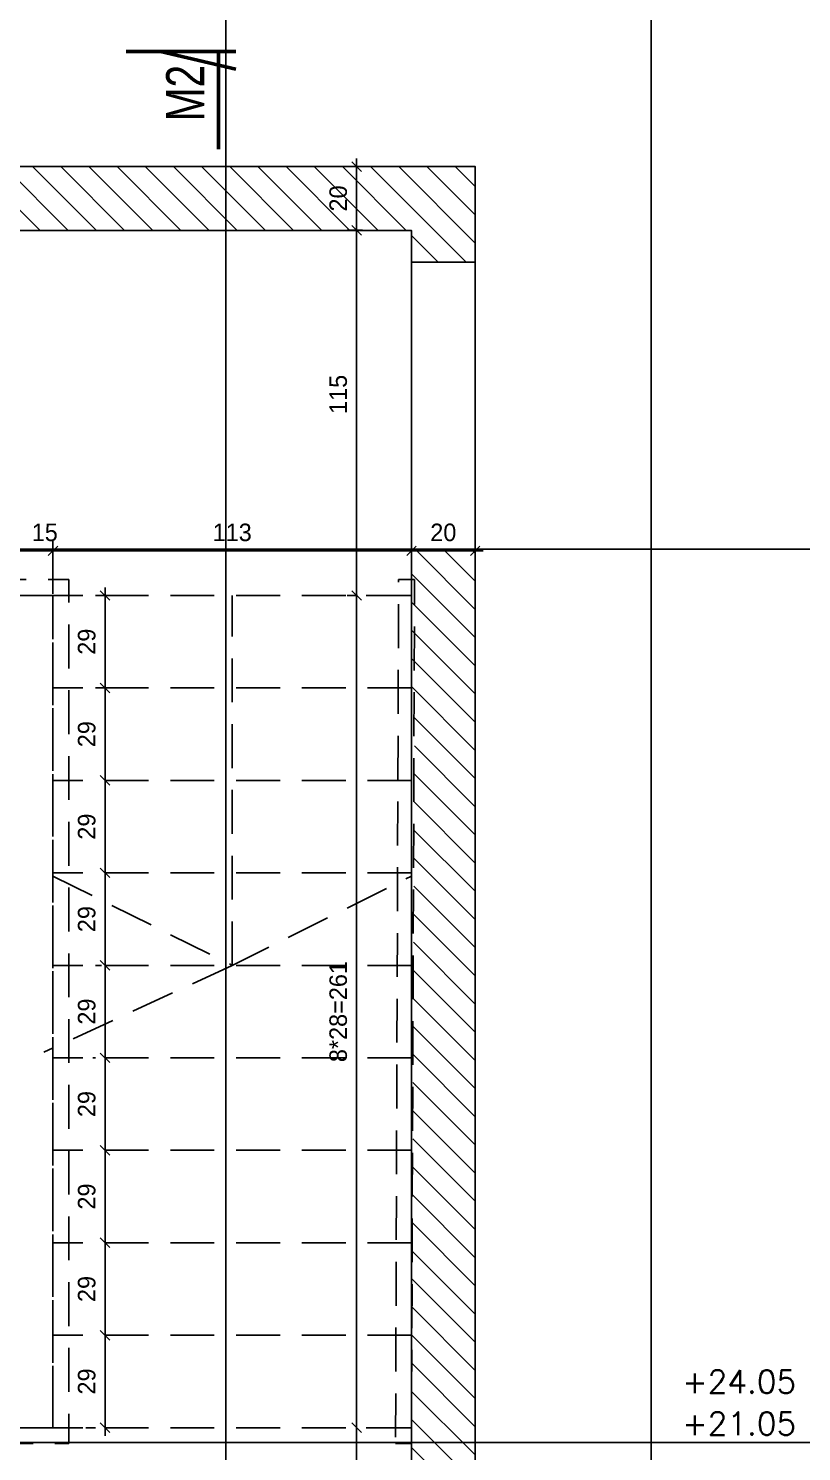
# Model space of a CAD drawing. Header units: inches. Extents: x -5298 to 11252, y 8210 to 22495.
# Drawn here: x 10184.4 to 10427, y 11790.5 to 12236.8 of the extents above; entities that cross this region are included whole.
import ezdxf

# ---------------------------------------------------------------- set-up
doc = ezdxf.new("R2010")
doc.units = ezdxf.units.IN
doc.header["$LTSCALE"] = 55
doc.header["$MEASUREMENT"] = 0
doc.linetypes.add('DASHED2', pattern=[0.375, 0.25, -0.125])
doc.linetypes.add('HIDDEN', pattern=[0.375, 0.25, -0.125])
doc.layers.get('Defpoints').update_dxf_attribs({"color": 40})
for name, color, linetype in [('BEAM', 3, 'Continuous'), ('dim-50-v', 2, 'Continuous'), ('ENG_beton nifsak', 4, 'Continuous'), ('ENG_beton ole', 3, 'DASHED2'), ('HATCH', 8, 'Continuous'), ('otm', 3, 'Continuous'), ('V', 1, 'Continuous')]:
    doc.layers.add(name, color=color, linetype=linetype)
doc.layers.add('W', color=1, linetype='Continuous', lineweight=50)
doc.styles.add('AD', font='oron')
doc.styles.add('HEBTXT', font='hebtxt-weld.shx')
doc.styles.add('ROMANS', font='romans')
doc.dimstyles.new('25', dxfattribs={"dimtxt": 5.5, "dimasz": 3, "dimexe": 3, "dimexo": 6, "dimgap": 3, "dimtad": 1, "dimdec": 0, "dimrnd": 0.5, "dimtxsty": 'HEBTXT', "dimblk1": 'OBLIQUE', "dimblk2": 'OBLIQUE', "dimsah": 1, "dimcen": 1, "dimdle": 2.5, "dimclre": 9, "dimclrt": 3, "dimazin": 3, "dimtfac": 1, "dimtdec": 0, "dimtix": 1, "dimtmove": 2, "dimatfit": 3, "dimldrblk": 'OBLIQUE'})

# ---------------------------------------------------------------- blocks, each defined once
blk = doc.blocks.new('_OBLIQUE')
at = {"color": 0, "linetype": 'ByBlock'}
blk.add_line((-0.5, -0.5), (0.5, 0.5), dxfattribs=at)
blk = doc.blocks.new('*D258')
at = {"layer": 'Defpoints', "color": 0, "linetype": 'Continuous', "transparency": 16777216}
for p in [(10287.4, 12058.99, 0), (10287.4, 12058.99), (10287.4, 11797.99, 0)]:
    blk.add_point(p, dxfattribs=at)
at = {"layer": 'dim-50-v', "color": 0, "linetype": 'Continuous', "lineweight": -2, "transparency": 16777216}
blk.add_line((10287.4, 11795.49), (10287.4, 12061.49), dxfattribs=at)
at = {"layer": 'dim-50-v', "color": 9, "linetype": 'Continuous', "lineweight": -2, "transparency": 16777216}
for p, q in [((10293.4, 12058.99), (10290.4, 12058.99)), ((10293.4, 11797.99), (10290.4, 11797.99))]:
    blk.add_line(p, q, dxfattribs=at)
at = {"layer": 'dim-50-v', "color": 0, "linetype": 'Continuous', "lineweight": -2, "transparency": 16777216, "xscale": 3, "yscale": 3, "zscale": 3}
for p, rotation in [((10287.4, 12058.99), 90), ((10287.4, 11797.99), 270)]:
    blk.add_blockref('_OBLIQUE', p, dxfattribs=dict(at, rotation=rotation))
at = {"layer": 'dim-50-v', "color": 3, "linetype": 'Continuous', "transparency": 16777216, "insert": (10281.65, 11928.49), "char_height": 5.5, "attachment_point": 5, "rotation": 90, "style": 'HEBTXT'}
blk.add_mtext('\\A1;8*28=261', dxfattribs=at)
blk = doc.blocks.new('*D259')
at = {"layer": 'Defpoints', "color": 0, "linetype": 'Continuous', "transparency": 16777216}
for p in [(10287.4, 12173.5), (10295.25, 12173.5, 0), (10293.71, 12058.99, 0)]:
    blk.add_point(p, dxfattribs=at)
at = {"layer": 'dim-50-v', "color": 0, "linetype": 'Continuous', "lineweight": -2, "transparency": 16777216}
blk.add_line((10287.4, 12056.49), (10287.4, 12176), dxfattribs=at)
at = {"layer": 'dim-50-v', "color": 9, "linetype": 'Continuous', "lineweight": -2, "transparency": 16777216}
for p, q in [((10289.25, 12173.5), (10284.4, 12173.5)), ((10287.71, 12058.99), (10284.4, 12058.99))]:
    blk.add_line(p, q, dxfattribs=at)
at = {"layer": 'dim-50-v', "color": 0, "linetype": 'Continuous', "lineweight": -2, "transparency": 16777216, "xscale": 3, "yscale": 3, "zscale": 3}
for p, rotation in [((10287.4, 12173.5), 90), ((10287.4, 12058.99), 270)]:
    blk.add_blockref('_OBLIQUE', p, dxfattribs=dict(at, rotation=rotation))
at = {"layer": 'dim-50-v', "color": 3, "linetype": 'Continuous', "transparency": 16777216, "insert": (10281.65, 12122.04), "char_height": 5.5, "attachment_point": 5, "rotation": 90, "style": 'HEBTXT'}
blk.add_mtext('\\A1;115', dxfattribs=at)
blk = doc.blocks.new('*D260')
at = {"layer": 'Defpoints', "color": 0, "linetype": 'Continuous', "transparency": 16777216}
for p in [(10287.4, 11797.99, 0), (10287.4, 11683.5), (10300.32, 11683.5, 0)]:
    blk.add_point(p, dxfattribs=at)
at = {"layer": 'dim-50-v', "color": 0, "linetype": 'Continuous', "lineweight": -2, "transparency": 16777216}
blk.add_line((10287.4, 11800.49), (10287.4, 11681), dxfattribs=at)
at = {"layer": 'dim-50-v', "color": 9, "linetype": 'Continuous', "lineweight": -2, "transparency": 16777216}
for p, q in [((10293.4, 11797.99), (10290.4, 11797.99)), ((10294.32, 11683.5), (10284.4, 11683.5))]:
    blk.add_line(p, q, dxfattribs=at)
at = {"layer": 'dim-50-v', "color": 0, "linetype": 'Continuous', "lineweight": -2, "transparency": 16777216, "xscale": 3, "yscale": 3, "zscale": 3}
for p, rotation in [((10287.4, 11797.99), 90), ((10287.4, 11683.5), 270)]:
    blk.add_blockref('_OBLIQUE', p, dxfattribs=dict(at, rotation=rotation))
at = {"layer": 'dim-50-v', "color": 3, "linetype": 'Continuous', "transparency": 16777216, "insert": (10281.65, 11745.64), "char_height": 5.5, "attachment_point": 5, "rotation": 90, "style": 'HEBTXT'}
blk.add_mtext('\\A1;115', dxfattribs=at)
blk = doc.blocks.new('*D264')
at = {"layer": 'Defpoints', "color": 0, "linetype": 'Continuous', "transparency": 16777216}
for p in [(10304.61, 12099.67, 0), (10324.61, 12072.99), (10324.61, 12052.99, 0)]:
    blk.add_point(p, dxfattribs=at)
at = {"layer": 'dim-50-v', "color": 9, "linetype": 'Continuous', "lineweight": -2, "transparency": 16777216}
for p, q in [((10304.61, 12093.67), (10304.61, 12069.99)), ((10324.61, 12058.99), (10324.61, 12075.99))]:
    blk.add_line(p, q, dxfattribs=at)
at = {"layer": 'dim-50-v', "color": 0, "linetype": 'Continuous', "lineweight": -2, "transparency": 16777216}
blk.add_line((10302.11, 12072.99), (10327.11, 12072.99), dxfattribs=at)
at = {"layer": 'dim-50-v', "color": 0, "linetype": 'Continuous', "lineweight": -2, "transparency": 16777216, "xscale": 3, "yscale": 3, "zscale": 3, "rotation": 180}
blk.add_blockref('_OBLIQUE', (10304.61, 12072.99), dxfattribs=at)
at = {"layer": 'dim-50-v', "color": 0, "linetype": 'Continuous', "lineweight": -2, "transparency": 16777216, "xscale": 3, "yscale": 3, "zscale": 3}
blk.add_blockref('_OBLIQUE', (10324.61, 12072.99), dxfattribs=at)
at = {"layer": 'dim-50-v', "color": 3, "linetype": 'Continuous', "transparency": 16777216, "insert": (10314.61, 12078.74), "char_height": 5.5, "attachment_point": 5, "style": 'HEBTXT'}
blk.add_mtext('\\A1;20', dxfattribs=at)
blk = doc.blocks.new('*D265')
at = {"layer": 'Defpoints', "color": 0, "linetype": 'Continuous', "transparency": 16777216}
for p in [(10304.61, 12099.67, 0), (10304.61, 12072.99), (10192.11, 12053.49, 0)]:
    blk.add_point(p, dxfattribs=at)
at = {"layer": 'dim-50-v', "color": 9, "linetype": 'Continuous', "lineweight": -2, "transparency": 16777216}
for p, q in [((10304.61, 12093.67), (10304.61, 12069.99)), ((10192.11, 12059.49), (10192.11, 12075.99))]:
    blk.add_line(p, q, dxfattribs=at)
at = {"layer": 'dim-50-v', "color": 0, "linetype": 'Continuous', "lineweight": -2, "transparency": 16777216}
blk.add_line((10189.61, 12072.99), (10307.11, 12072.99), dxfattribs=at)
at = {"layer": 'dim-50-v', "color": 0, "linetype": 'Continuous', "lineweight": -2, "transparency": 16777216, "xscale": 3, "yscale": 3, "zscale": 3, "rotation": 180}
blk.add_blockref('_OBLIQUE', (10192.11, 12072.99), dxfattribs=at)
at = {"layer": 'dim-50-v', "color": 0, "linetype": 'Continuous', "lineweight": -2, "transparency": 16777216, "xscale": 3, "yscale": 3, "zscale": 3}
blk.add_blockref('_OBLIQUE', (10304.61, 12072.99), dxfattribs=at)
at = {"layer": 'dim-50-v', "color": 3, "linetype": 'Continuous', "transparency": 16777216, "insert": (10248.36, 12078.74), "char_height": 5.5, "attachment_point": 5, "style": 'HEBTXT'}
blk.add_mtext('\\A1;113', dxfattribs=at)
blk = doc.blocks.new('*D267')
at = {"layer": 'Defpoints', "color": 0, "linetype": 'Continuous', "transparency": 16777216}
for p in [(10177.11, 12072.99), (10177.11, 12053.33, 0), (10192.11, 12053.49, 0)]:
    blk.add_point(p, dxfattribs=at)
at = {"layer": 'dim-50-v', "color": 0, "linetype": 'Continuous', "lineweight": -2, "transparency": 16777216}
blk.add_line((10194.61, 12072.99), (10174.61, 12072.99), dxfattribs=at)
at = {"layer": 'dim-50-v', "color": 9, "linetype": 'Continuous', "lineweight": -2, "transparency": 16777216}
for p, q in [((10177.11, 12059.33), (10177.11, 12075.99)), ((10192.11, 12059.49), (10192.11, 12075.99))]:
    blk.add_line(p, q, dxfattribs=at)
at = {"layer": 'dim-50-v', "color": 0, "linetype": 'Continuous', "lineweight": -2, "transparency": 16777216, "xscale": 3, "yscale": 3, "zscale": 3, "rotation": 180}
blk.add_blockref('_OBLIQUE', (10177.11, 12072.99), dxfattribs=at)
at = {"layer": 'dim-50-v', "color": 0, "linetype": 'Continuous', "lineweight": -2, "transparency": 16777216, "xscale": 3, "yscale": 3, "zscale": 3}
blk.add_blockref('_OBLIQUE', (10192.11, 12072.99), dxfattribs=at)
at = {"layer": 'dim-50-v', "color": 3, "linetype": 'Continuous', "transparency": 16777216, "insert": (10189.54, 12078.74), "char_height": 5.5, "attachment_point": 5, "style": 'HEBTXT'}
blk.add_mtext('\\A1;15', dxfattribs=at)
blk = doc.blocks.new('*D421')
at = {"layer": 'Defpoints', "color": 0, "linetype": 'Continuous', "transparency": 16777216}
for p in [(10287.4, 12193.49), (10288.69, 12193.49, 0), (10295.25, 12173.5, 0)]:
    blk.add_point(p, dxfattribs=at)
at = {"layer": 'dim-50-v', "color": 9, "linetype": 'Continuous', "lineweight": -2, "transparency": 16777216}
for p, q in [((10282.69, 12193.49), (10284.4, 12193.49)), ((10289.25, 12173.5), (10284.4, 12173.5))]:
    blk.add_line(p, q, dxfattribs=at)
at = {"layer": 'dim-50-v', "color": 0, "linetype": 'Continuous', "lineweight": -2, "transparency": 16777216}
blk.add_line((10287.4, 12171), (10287.4, 12195.99), dxfattribs=at)
at = {"layer": 'dim-50-v', "color": 0, "linetype": 'Continuous', "lineweight": -2, "transparency": 16777216, "xscale": 3, "yscale": 3, "zscale": 3}
for p, rotation in [((10287.4, 12193.49), 90), ((10287.4, 12173.5), 270)]:
    blk.add_blockref('_OBLIQUE', p, dxfattribs=dict(at, rotation=rotation))
at = {"layer": 'dim-50-v', "color": 3, "linetype": 'Continuous', "transparency": 16777216, "insert": (10281.65, 12183.49), "char_height": 5.5, "attachment_point": 5, "rotation": 90, "style": 'HEBTXT'}
blk.add_mtext('\\A1;20', dxfattribs=at)
blk = doc.blocks.new('*D1628')
at = {"layer": 'Defpoints', "color": 0, "linetype": 'Continuous', "transparency": 16777216}
for p in [(10216.89, 12058.99, 0), (10208.47, 12029.99), (10216.89, 12029.99, 0)]:
    blk.add_point(p, dxfattribs=at)
at = {"layer": 'dim-50-v', "color": 9, "linetype": 'Continuous', "lineweight": -2, "transparency": 16777216}
for p, q in [((10210.89, 12058.99), (10205.47, 12058.99)), ((10210.89, 12029.99), (10205.47, 12029.99))]:
    blk.add_line(p, q, dxfattribs=at)
at = {"layer": 'dim-50-v', "color": 0, "linetype": 'Continuous', "lineweight": -2, "transparency": 16777216}
blk.add_line((10208.47, 12061.49), (10208.47, 12027.49), dxfattribs=at)
at = {"layer": 'dim-50-v', "color": 0, "linetype": 'Continuous', "lineweight": -2, "transparency": 16777216, "xscale": 3, "yscale": 3, "zscale": 3}
for p, rotation in [((10208.47, 12058.99), 90), ((10208.47, 12029.99), 270)]:
    blk.add_blockref('_OBLIQUE', p, dxfattribs=dict(at, rotation=rotation))
at = {"layer": 'dim-50-v', "color": 3, "linetype": 'Continuous', "transparency": 16777216, "insert": (10202.72, 12044.49), "char_height": 5.5, "attachment_point": 5, "rotation": 90, "style": 'HEBTXT'}
blk.add_mtext('\\A1;29', dxfattribs=at)
blk = doc.blocks.new('*D1629')
at = {"layer": 'Defpoints', "color": 0, "linetype": 'Continuous', "transparency": 16777216}
for p in [(10216.89, 12029.99, 0), (10208.47, 12000.99, 0), (10208.47, 12000.99)]:
    blk.add_point(p, dxfattribs=at)
at = {"layer": 'dim-50-v', "color": 0, "linetype": 'Continuous', "lineweight": -2, "transparency": 16777216}
blk.add_line((10208.47, 12032.49), (10208.47, 11998.49), dxfattribs=at)
at = {"layer": 'dim-50-v', "color": 9, "linetype": 'Continuous', "lineweight": -2, "transparency": 16777216}
for p, q in [((10210.89, 12029.99), (10205.47, 12029.99)), ((10214.47, 12000.99), (10211.47, 12000.99))]:
    blk.add_line(p, q, dxfattribs=at)
at = {"layer": 'dim-50-v', "color": 0, "linetype": 'Continuous', "lineweight": -2, "transparency": 16777216, "xscale": 3, "yscale": 3, "zscale": 3}
for p, rotation in [((10208.47, 12029.99), 90), ((10208.47, 12000.99), 270)]:
    blk.add_blockref('_OBLIQUE', p, dxfattribs=dict(at, rotation=rotation))
at = {"layer": 'dim-50-v', "color": 3, "linetype": 'Continuous', "transparency": 16777216, "insert": (10202.72, 12015.49), "char_height": 5.5, "attachment_point": 5, "rotation": 90, "style": 'HEBTXT'}
blk.add_mtext('\\A1;29', dxfattribs=at)
blk = doc.blocks.new('*D1630')
at = {"layer": 'Defpoints', "color": 0, "linetype": 'Continuous', "transparency": 16777216}
for p in [(10208.47, 12000.99, 0), (10208.47, 11971.99, 0), (10208.47, 11971.99)]:
    blk.add_point(p, dxfattribs=at)
at = {"layer": 'dim-50-v', "color": 0, "linetype": 'Continuous', "lineweight": -2, "transparency": 16777216}
blk.add_line((10208.47, 12003.49), (10208.47, 11969.49), dxfattribs=at)
at = {"layer": 'dim-50-v', "color": 9, "linetype": 'Continuous', "lineweight": -2, "transparency": 16777216}
for p, q in [((10214.47, 12000.99), (10211.47, 12000.99)), ((10214.47, 11971.99), (10211.47, 11971.99))]:
    blk.add_line(p, q, dxfattribs=at)
at = {"layer": 'dim-50-v', "color": 0, "linetype": 'Continuous', "lineweight": -2, "transparency": 16777216, "xscale": 3, "yscale": 3, "zscale": 3}
for p, rotation in [((10208.47, 12000.99), 90), ((10208.47, 11971.99), 270)]:
    blk.add_blockref('_OBLIQUE', p, dxfattribs=dict(at, rotation=rotation))
at = {"layer": 'dim-50-v', "color": 3, "linetype": 'Continuous', "transparency": 16777216, "insert": (10202.72, 11986.49), "char_height": 5.5, "attachment_point": 5, "rotation": 90, "style": 'HEBTXT'}
blk.add_mtext('\\A1;29', dxfattribs=at)
blk = doc.blocks.new('*D1622')
at = {"layer": 'Defpoints', "color": 0, "linetype": 'Continuous', "transparency": 16777216}
for p in [(10208.47, 11971.99, 0), (10208.47, 11942.99), (10213.36, 11942.99, 0)]:
    blk.add_point(p, dxfattribs=at)
at = {"layer": 'dim-50-v', "color": 0, "linetype": 'Continuous', "lineweight": -2, "transparency": 16777216}
blk.add_line((10208.47, 11974.49), (10208.47, 11940.49), dxfattribs=at)
at = {"layer": 'dim-50-v', "color": 9, "linetype": 'Continuous', "lineweight": -2, "transparency": 16777216}
for p, q in [((10214.47, 11971.99), (10211.47, 11971.99)), ((10207.36, 11942.99), (10205.47, 11942.99))]:
    blk.add_line(p, q, dxfattribs=at)
at = {"layer": 'dim-50-v', "color": 0, "linetype": 'Continuous', "lineweight": -2, "transparency": 16777216, "xscale": 3, "yscale": 3, "zscale": 3}
for p, rotation in [((10208.47, 11971.99), 90), ((10208.47, 11942.99), 270)]:
    blk.add_blockref('_OBLIQUE', p, dxfattribs=dict(at, rotation=rotation))
at = {"layer": 'dim-50-v', "color": 3, "linetype": 'Continuous', "transparency": 16777216, "insert": (10202.72, 11957.49), "char_height": 5.5, "attachment_point": 5, "rotation": 90, "style": 'HEBTXT'}
blk.add_mtext('\\A1;29', dxfattribs=at)
blk = doc.blocks.new('*D1623')
at = {"layer": 'Defpoints', "color": 0, "linetype": 'Continuous', "transparency": 16777216}
for p in [(10213.36, 11942.99, 0), (10208.47, 11913.99), (10210.62, 11913.99, 0)]:
    blk.add_point(p, dxfattribs=at)
at = {"layer": 'dim-50-v', "color": 9, "linetype": 'Continuous', "lineweight": -2, "transparency": 16777216}
for p, q in [((10207.36, 11942.99), (10205.47, 11942.99)), ((10204.62, 11913.99), (10205.47, 11913.99))]:
    blk.add_line(p, q, dxfattribs=at)
at = {"layer": 'dim-50-v', "color": 0, "linetype": 'Continuous', "lineweight": -2, "transparency": 16777216}
blk.add_line((10208.47, 11945.49), (10208.47, 11911.49), dxfattribs=at)
at = {"layer": 'dim-50-v', "color": 0, "linetype": 'Continuous', "lineweight": -2, "transparency": 16777216, "xscale": 3, "yscale": 3, "zscale": 3}
for p, rotation in [((10208.47, 11942.99), 90), ((10208.47, 11913.99), 270)]:
    blk.add_blockref('_OBLIQUE', p, dxfattribs=dict(at, rotation=rotation))
at = {"layer": 'dim-50-v', "color": 3, "linetype": 'Continuous', "transparency": 16777216, "insert": (10202.72, 11928.49), "char_height": 5.5, "attachment_point": 5, "rotation": 90, "style": 'HEBTXT'}
blk.add_mtext('\\A1;29', dxfattribs=at)
blk = doc.blocks.new('*D1624')
at = {"layer": 'Defpoints', "color": 0, "linetype": 'Continuous', "transparency": 16777216}
for p in [(10210.62, 11913.99, 0), (10208.47, 11884.99, 0), (10208.47, 11884.99)]:
    blk.add_point(p, dxfattribs=at)
at = {"layer": 'dim-50-v', "color": 0, "linetype": 'Continuous', "lineweight": -2, "transparency": 16777216}
blk.add_line((10208.47, 11916.49), (10208.47, 11882.49), dxfattribs=at)
at = {"layer": 'dim-50-v', "color": 9, "linetype": 'Continuous', "lineweight": -2, "transparency": 16777216}
for p, q in [((10204.62, 11913.99), (10205.47, 11913.99)), ((10214.47, 11884.99), (10211.47, 11884.99))]:
    blk.add_line(p, q, dxfattribs=at)
at = {"layer": 'dim-50-v', "color": 0, "linetype": 'Continuous', "lineweight": -2, "transparency": 16777216, "xscale": 3, "yscale": 3, "zscale": 3}
for p, rotation in [((10208.47, 11913.99), 90), ((10208.47, 11884.99), 270)]:
    blk.add_blockref('_OBLIQUE', p, dxfattribs=dict(at, rotation=rotation))
at = {"layer": 'dim-50-v', "color": 3, "linetype": 'Continuous', "transparency": 16777216, "insert": (10202.72, 11899.49), "char_height": 5.5, "attachment_point": 5, "rotation": 90, "style": 'HEBTXT'}
blk.add_mtext('\\A1;29', dxfattribs=at)
blk = doc.blocks.new('*D1625')
at = {"layer": 'Defpoints', "color": 0, "linetype": 'Continuous', "transparency": 16777216}
for p in [(10208.47, 11884.99, 0), (10208.47, 11855.99, 0), (10208.47, 11855.99)]:
    blk.add_point(p, dxfattribs=at)
at = {"layer": 'dim-50-v', "color": 0, "linetype": 'Continuous', "lineweight": -2, "transparency": 16777216}
blk.add_line((10208.47, 11887.49), (10208.47, 11853.49), dxfattribs=at)
at = {"layer": 'dim-50-v', "color": 9, "linetype": 'Continuous', "lineweight": -2, "transparency": 16777216}
for p, q in [((10214.47, 11884.99), (10211.47, 11884.99)), ((10214.47, 11855.99), (10211.47, 11855.99))]:
    blk.add_line(p, q, dxfattribs=at)
at = {"layer": 'dim-50-v', "color": 0, "linetype": 'Continuous', "lineweight": -2, "transparency": 16777216, "xscale": 3, "yscale": 3, "zscale": 3}
for p, rotation in [((10208.47, 11884.99), 90), ((10208.47, 11855.99), 270)]:
    blk.add_blockref('_OBLIQUE', p, dxfattribs=dict(at, rotation=rotation))
at = {"layer": 'dim-50-v', "color": 3, "linetype": 'Continuous', "transparency": 16777216, "insert": (10202.72, 11870.49), "char_height": 5.5, "attachment_point": 5, "rotation": 90, "style": 'HEBTXT'}
blk.add_mtext('\\A1;29', dxfattribs=at)
blk = doc.blocks.new('*D1626')
at = {"layer": 'Defpoints', "color": 0, "linetype": 'Continuous', "transparency": 16777216}
for p in [(10208.47, 11855.99, 0), (10208.47, 11826.99, 0), (10208.47, 11826.99)]:
    blk.add_point(p, dxfattribs=at)
at = {"layer": 'dim-50-v', "color": 0, "linetype": 'Continuous', "lineweight": -2, "transparency": 16777216}
blk.add_line((10208.47, 11858.49), (10208.47, 11824.49), dxfattribs=at)
at = {"layer": 'dim-50-v', "color": 9, "linetype": 'Continuous', "lineweight": -2, "transparency": 16777216}
for p, q in [((10214.47, 11855.99), (10211.47, 11855.99)), ((10214.47, 11826.99), (10211.47, 11826.99))]:
    blk.add_line(p, q, dxfattribs=at)
at = {"layer": 'dim-50-v', "color": 0, "linetype": 'Continuous', "lineweight": -2, "transparency": 16777216, "xscale": 3, "yscale": 3, "zscale": 3}
for p, rotation in [((10208.47, 11855.99), 90), ((10208.47, 11826.99), 270)]:
    blk.add_blockref('_OBLIQUE', p, dxfattribs=dict(at, rotation=rotation))
at = {"layer": 'dim-50-v', "color": 3, "linetype": 'Continuous', "transparency": 16777216, "insert": (10202.72, 11841.49), "char_height": 5.5, "attachment_point": 5, "rotation": 90, "style": 'HEBTXT'}
blk.add_mtext('\\A1;29', dxfattribs=at)
blk = doc.blocks.new('*D1627')
at = {"layer": 'Defpoints', "color": 0, "linetype": 'Continuous', "transparency": 16777216}
for p in [(10208.47, 11826.99, 0), (10208.47, 11797.99, 0), (10208.47, 11797.99)]:
    blk.add_point(p, dxfattribs=at)
at = {"layer": 'dim-50-v', "color": 0, "linetype": 'Continuous', "lineweight": -2, "transparency": 16777216}
blk.add_line((10208.47, 11829.49), (10208.47, 11795.49), dxfattribs=at)
at = {"layer": 'dim-50-v', "color": 9, "linetype": 'Continuous', "lineweight": -2, "transparency": 16777216}
for p, q in [((10214.47, 11826.99), (10211.47, 11826.99)), ((10202.47, 11797.99), (10205.47, 11797.99))]:
    blk.add_line(p, q, dxfattribs=at)
at = {"layer": 'dim-50-v', "color": 0, "linetype": 'Continuous', "lineweight": -2, "transparency": 16777216, "xscale": 3, "yscale": 3, "zscale": 3}
for p, rotation in [((10208.47, 11826.99), 90), ((10208.47, 11797.99), 270)]:
    blk.add_blockref('_OBLIQUE', p, dxfattribs=dict(at, rotation=rotation))
at = {"layer": 'dim-50-v', "color": 3, "linetype": 'Continuous', "transparency": 16777216, "insert": (10202.72, 11812.49), "char_height": 5.5, "attachment_point": 5, "rotation": 90, "style": 'HEBTXT'}
blk.add_mtext('\\A1;29', dxfattribs=at)

msp = doc.modelspace()

# ---------------------------------------------------------------- hatches: boundary and pattern name
at = {"layer": 'HATCH', "linetype": 'Continuous', "transparency": 33554687}
h = msp.add_hatch(dxfattribs=at)
h.set_pattern_fill('ANSI31', color=256, scale=50, angle=450)
h.set_pattern_definition([(135, (-1177.5515, 98.4975), (-4.4194174, -4.4194174), [])])
h.paths.add_polyline_path([(10324.61, 12193.494), (10039.61, 12193.494), (10039.61, 11663.494), (10324.61, 11663.494), (10324.61, 12073.493), (10304.614, 12073.494), (10304.613, 12026.994), (10305.581, 12026.994), (10304.611, 11794.094), (10304.61, 11683.494), (10064.61, 11683.494), (10064.61, 12173.494), (10304.61, 12173.494), (10304.61, 12163.494), (10324.61, 12163.494)])

# ---------------------------------------------------------------- linework, layer by layer
at = {"layer": 'BEAM', "color": 5}
for p, q in [((10246.353, 11513.244), (10246.353, 18236.017)), ((10379.847, 11513.244), (10379.847, 18236.017)), ((7576.475, 12073.475), (10780.328, 12073.475)), ((7576.475, 11793.359), (10780.328, 11793.359))]:
    msp.add_line(p, q, dxfattribs=at)
at = {"layer": 'BEAM', "color": 2, "linetype": 'Continuous', "elevation": 0}
msp.add_lwpolyline([(10324.61, 12073.493), (10304.61, 12073.494), (10304.61, 12163.494), (10324.61, 12163.493)], close=True, dxfattribs=at)
at = {"layer": 'ENG_beton nifsak', "ltscale": 5, "elevation": 0}
msp.add_lwpolyline([(10324.61, 12163.494), (10304.61, 12163.494), (10304.61, 12173.494), (10064.61, 12173.494), (10064.61, 11683.494), (10304.61, 11683.494), (10304.614, 12073.494), (10324.61, 12073.493), (10324.61, 11663.494), (10039.61, 11663.494), (10039.61, 12193.494), (10324.61, 12193.494)], close=True, dxfattribs=at)
at = {"layer": 'ENG_beton ole', "ltscale": 2}
for p, q in [((10324.61, 12193.494, 0), (10039.61, 12193.494, 0)), ((10324.61, 12193.494, 0), (10324.61, 12163.494, 0)), ((10064.61, 12173.494, 0), (10304.61, 12173.494, 0)), ((10304.61, 12173.494, 0), (10064.61, 12173.494, 0)), ((10304.61, 12173.494, 0), (10304.61, 12163.494, 0)), ((10304.61, 12073.494, 0), (10304.61, 11683.494, 0)), ((10324.61, 12073.494, 0), (10324.61, 11663.494, 0))]:
    msp.add_line(p, q, dxfattribs=at)
at = {"layer": 'ENG_beton ole', "ltscale": 2, "elevation": 0, "flags": 128}
for points in [[(10304.61, 12163.494), (10324.61, 12163.494)], [(10324.61, 12073.494), (10304.61, 12073.494)]]:
    msp.add_lwpolyline(points, dxfattribs=at)
at = {"layer": 'V', "linetype": 'HIDDEN'}
for p, q in [((10304.61, 12058.994, 0), (10064.61, 12058.994, 0)), ((10192.11, 12058.994, 0), (10177.11, 12058.994, 0)), ((10304.61, 12058.994, 0), (10192.11, 12058.994, 0)), ((10192.11, 12058.994, 0), (10192.11, 11797.994, 0)), ((10304.61, 12058.994, 0), (10192.11, 12058.994, 0)), ((10304.61, 12029.994, 0), (10192.11, 12029.994, 0)), ((10304.61, 12000.994, 0), (10192.11, 12000.994, 0)), ((10304.61, 11971.994, 0), (10192.11, 11971.994, 0)), ((10304.61, 11942.994, 0), (10192.11, 11942.994, 0)), ((10304.61, 11913.994, 0), (10192.11, 11913.994, 0)), ((10304.61, 11884.994, 0), (10192.11, 11884.994, 0)), ((10304.61, 11855.994, 0), (10192.11, 11855.994, 0)), ((10304.61, 11826.994, 0), (10192.11, 11826.994, 0)), ((10304.61, 11797.994, 0), (10064.61, 11797.994, 0)), ((10192.11, 11797.994, 0), (10177.11, 11797.994, 0)), ((10304.61, 11797.994, 0), (10192.11, 11797.994, 0)), ((10304.61, 11797.994, 0), (10192.11, 11797.994, 0))]:
    msp.add_line(p, q, dxfattribs=at)
at = {"layer": 'V', "linetype": 'HIDDEN', "elevation": 0, "flags": 128}
for points in [[(10172.106, 11792.996), (10197.106, 11792.996), (10197.11, 12063.994), (10172.11, 12063.994)], [(10299.606, 11792.996), (10304.606, 11792.996), (10305.581, 12063.994), (10300.581, 12063.994)], [(10177.106, 11797.996), (10192.106, 11797.996), (10192.11, 12058.994), (10177.11, 12058.994)]]:
    msp.add_lwpolyline(points, close=True, dxfattribs=at)
for points in [[(10248.36, 11942.994), (10248.36, 12058.994)], [(10192.11, 11970.994), (10248.36, 11942.994), (10304.61, 11970.994)], [(10248.36, 11942.994), (10189.225, 11915.759)]]:
    msp.add_lwpolyline(points, dxfattribs=at)
at = {"layer": 'W'}
for p, q in [((10225.839, 12229.619, 0), (10249.51, 12224.025, 0)), ((10249.51, 12229.619, 0), (10225.839, 12229.619, 0))]:
    msp.add_line(p, q, dxfattribs=at)
at = {"layer": 'W', "elevation": 0}
msp.add_lwpolyline([(10244.099, 12198.949), (10244.099, 12229.619), (10215.133, 12229.619)], dxfattribs=at)

# ---------------------------------------------------------------- texts
at = {"layer": 'otm', "color": 1, "style": 'ROMANS'}
for s, p in [('+24.05', (10389.553, 11808.823, 0)), ('+21.05', (10389.553, 11795.686, 0))]:
    msp.add_text(s, height=7.2, dxfattribs=at).set_placement(p)
at = {"layer": 'W', "style": 'AD', "width": 0.8}
msp.add_text('M2', height=11.9529, rotation=90, dxfattribs=at).set_placement((10239.575, 12207.642, 0))

# ---------------------------------------------------------------- dimensions: what is measured, and where the dimension line sits
at = {"layer": 'dim-50-v', "linetype": 'Continuous'}
for base, p1, p2, angle, picture, middle in [((10287.4, 12193.494), (10295.251, 12173.496, 0), (10288.695, 12193.494, 0), 90, '*D421', (10281.65, 12183.495)), ((10304.6146128, 12072.9890225, -0.0000001), (10192.1146132, 12053.4937364, 0.000003), (10304.6146128, 12099.6696042, 0.0000004), 180, '*D265', (10248.364613, 12078.7390225, -0.0000001)), ((10324.61, 12072.989, 0), (10304.615, 12099.67, 0), (10324.61, 12052.989, 0), 180, '*D264', (10314.612, 12078.739, 0)), ((10208.472, 12029.991, 0), (10216.894, 12058.991, 0), (10216.894, 12029.991, 0), 90, '*D1628', (10202.722, 12044.491, 0)), ((10208.472, 12000.991, 0), (10216.894, 12029.991, 0), (10208.472, 12000.991, 0), 90, '*D1629', (10202.722, 12015.491, 0)), ((10208.472, 11971.991, 0), (10208.472, 12000.991, 0), (10208.472, 11971.991, 0), 90, '*D1630', (10202.722, 11986.491, 0)), ((10208.472, 11942.991, 0), (10208.472, 11971.991, 0), (10213.356, 11942.991, 0), 90, '*D1622', (10202.722, 11957.491, 0)), ((10208.472, 11913.991, 0), (10213.356, 11942.991, 0), (10210.617, 11913.991, 0), 90, '*D1623', (10202.722, 11928.491, 0)), ((10208.472, 11884.991, 0), (10210.617, 11913.991, 0), (10208.472, 11884.991, 0), 90, '*D1624', (10202.722, 11899.491, 0)), ((10208.472, 11855.991, 0), (10208.472, 11884.991, 0), (10208.472, 11855.991, 0), 90, '*D1625', (10202.722, 11870.491, 0)), ((10208.472, 11826.991, 0), (10208.472, 11855.991, 0), (10208.472, 11826.991, 0), 90, '*D1626', (10202.722, 11841.491, 0)), ((10208.472, 11797.991, 0), (10208.472, 11826.991, 0), (10208.472, 11797.991, 0), 90, '*D1627', (10202.722, 11812.491, 0))]:
    dim = msp.add_linear_dim(base=base, p1=p1, p2=p2, angle=angle, dimstyle='25', dxfattribs=at)
    dim.commit()
    dim.dimension.update_dxf_attribs({"geometry": picture, "text_midpoint": middle})
for base, p1, p2, angle, picture, middle in [((10287.4, 12173.496, 0), (10293.705, 12058.994, 0), (10295.251, 12173.496, 0), 90, '*D259', (10281.65, 12122.039, 0)), ((10177.115, 12072.989, 0), (10192.115, 12053.494, 0), (10177.115, 12053.33, 0), 180, '*D267', (10189.538, 12078.739, 0)), ((10287.4, 11683.496, 0), (10287.4, 11797.994, 0), (10300.32, 11683.496, 0), 90, '*D260', (10281.65, 11745.64, 0))]:
    dim = msp.add_linear_dim(base=base, p1=p1, p2=p2, angle=angle, dimstyle='25', dxfattribs=at)
    dim.commit()
    dim.dimension.update_dxf_attribs({"geometry": picture, "text_midpoint": middle, "dimtype": 160})
dim = msp.add_linear_dim(base=(10287.4, 12058.994, 0), p1=(10287.4, 11797.994, 0), p2=(10287.4, 12058.994, 0), angle=90, text='8*28=<>', dimstyle='25', dxfattribs=at)
dim.commit()
dim.dimension.update_dxf_attribs({"geometry": '*D258', "text_midpoint": (10281.65, 11928.494, 0)})

doc.saveas('drawing.dxf')
